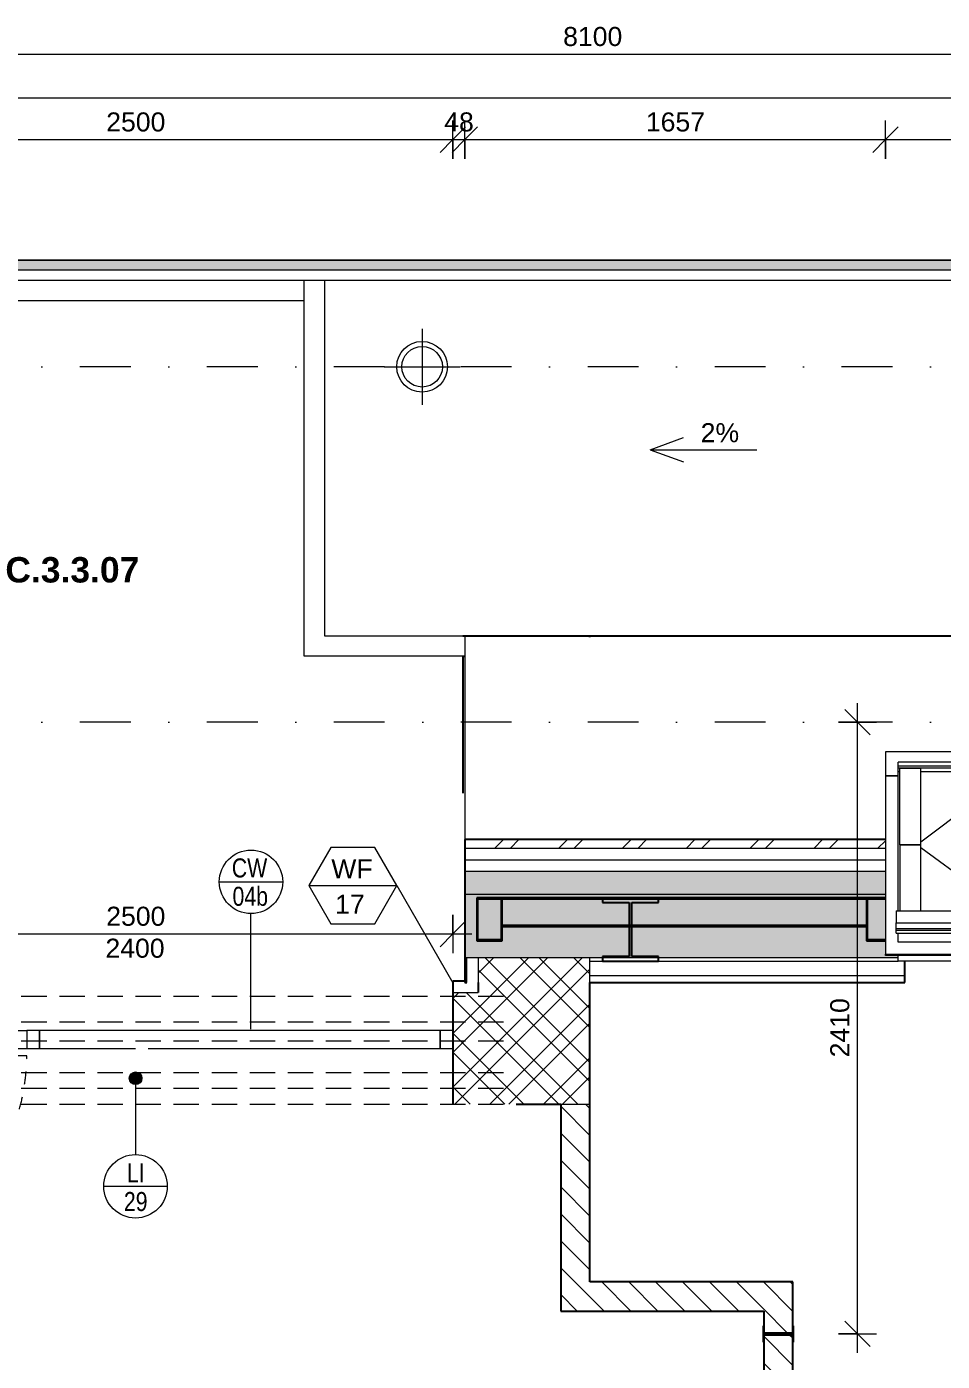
# Model space of a CAD drawing. Header units: millimetres. Extents: x -47276 to -6007, y -7799 to 11180.
# Drawn here: x -43114 to -39507, y 3730 to 8988 of the extents above; entities that cross this region are included whole.
import ezdxf

# ---------------------------------------------------------------- set-up
doc = ezdxf.new("R2010")
doc.units = ezdxf.units.MM
for name, pattern in [('HA_Dash_2mm-S1mm', [100, 50, -50]), ('HA_Dash_3mm-S1mm', [150, 100, -50]), ('HA_DashDot_10mm-S3mm', [500, 200, -150, 0, -150])]:
    doc.linetypes.add(name, pattern=pattern)
for name, color, linetype, lineweight in [('A-____-____-DIMS', 9, 'Continuous', 5), ('A-____-____-DIMS-50', 9, 'Continuous', 5), ('A-AREA-____-IDEN', 9, 'Continuous', 9), ('A-AREA-____-OTLN', 9, 'Continuous', 25), ('A-DETL-____-THIN', 9, 'Continuous', 9), ('A-DOOR-____-OTLN', 9, 'Continuous', 9), ('A-FLOR-____-OTLN', 9, 'Continuous', 9), ('A-FLOR-HRAL-OTLN', 9, 'Continuous', 9), ('A-GENM-____-HDLN', 9, 'HA_Dash_3mm-S1mm', 9), ('A-GENM-____-IDEN', 9, 'Continuous', 9), ('A-GENM-____-OTLN', 9, 'Continuous', 9), ('A-GLAZ-____-OTLN', 9, 'Continuous', 5), ('A-GLAZ-CURT-MCUT', 9, 'Continuous', 5), ('A-GLAZ-CURT-OTLN', 9, 'Continuous', 5), ('A-GLAZ-CWMG-MCUT', 9, 'Continuous', 5), ('A-GLAZ-CWMG-OTLN', 9, 'Continuous', 5), ('A-ROOF-____-MCUT', 9, 'Continuous', 25), ('A-ROOF-____-OTLN', 9, 'Continuous', 9), ('A-ROOF-____-PATT', 9, 'Continuous', 25), ('A-WALL-____-IDEN', 9, 'Continuous', 9), ('A-WALL-____-MCUT', 9, 'Continuous', 9), ('A-WALL-____-PATT', 9, 'Continuous', 25), ('G-____-____-TEXT', 9, 'Continuous', 5), ('I-WALL-____-MCUT', 9, 'Continuous', 25), ('P-SANR-FIXT-OTLN', 9, 'Continuous', 9), ('S-BEAM-____-MCUT', 9, 'Continuous', 25), ('S-COLS-____-MCUT', 9, 'Continuous', 25), ('S-COLS-____-OTLN', 9, 'Continuous', 9), ('S-GRID-____-OTLN', 9, 'Continuous', 5)]:
    doc.layers.add(name, color=color, linetype=linetype, lineweight=lineweight)
doc.styles.add('Arial_1', font='arial.ttf', dxfattribs={"height": 75})
doc.styles.add('Arial_2', font='arial.ttf', dxfattribs={"width": 0.8, "height": 75})
doc.styles.add('Arial_B', font='arialbd.ttf', dxfattribs={"height": 100})
doc.dimstyles.new('Inner_Dimensions', dxfattribs={"dimscale": 304.8, "dimtxt": 76.519455, "dimasz": 0.328084, "dimexe": 0.246063, "dimexo": 0.0625, "dimgap": 0.032808, "dimtad": 1, "dimdec": 0, "dimzin": 0, "dimdsep": 46, "dimtxsty": 'Arial_1', "dimblk1": 'OBLIQUE', "dimblk2": 'OBLIQUE', "dimsah": 1, "dimcen": 0.09, "dimdle": 0.246063, "dimazin": 0, "dimtfac": 1, "dimtdec": 4, "dimtix": 1, "dimtmove": 0, "dimatfit": 3, "dimfxl": 0.246063, "dimfxlon": 1, "dimtvp": 1, "dimtolj": 1, "dimtzin": 0, "dimlwd": 9, "dimlwe": 9, "dimarcsym": 2})
pattern_1 = [(45, (0, 0), (-106.066, 106.066), []), (45, (75, 0), (-106.066, 106.066), []), (315, (0, 0), (106.066, 106.066), []), (315, (75, 0), (106.066, 106.066), [])]
pattern_2 = [(135, (0, 0), (-53.03301, -53.03301), [])]
pattern_3 = [(0, (0, 0), (58.594, 33.829), [39.062, -78.125]), (120, (0, 0), (-58.593773, 33.829393), [39.062, -78.125]), (60, (0, 0), (0.000227, 67.658393), [0, -78.125, 39.062, 0])]

# ---------------------------------------------------------------- blocks, each defined once
blk = doc.blocks.new('BD Libus_IFC_ifc-1-DPS_3NP-C')
at = {"layer": 'S-BEAM-____-MCUT', "color": 7}
for p, q in [((-41339.9, 5556.1), (-41339.9, 5386.2)), ((-41239.9, 5556.1), (-41339.9, 5556.1)), ((-41335.9, 5551.5), (-41243.9, 5551.6)), ((-41335.9, 5390.7), (-41335.9, 5551.5)), ((-41243.9, 5551.6), (-41243.9, 5390.7)), ((-40734.5, 5556.1), (-41239.9, 5556.1)), ((-41239.9, 5386.2), (-41239.9, 5556.1)), ((-41239.9, 5551.5), (-40734.5, 5551.5)), ((-40624.9, 5556), (-40844.9, 5556)), ((-40844.9, 5556), (-40844.9, 5537.9)), ((-40844.9, 5537.9), (-40739.6, 5537.9)), ((-40739.6, 5537.9), (-40739.6, 5325)), ((-39804.9, 5556.1), (-40734.5, 5556.1)), ((-40734.5, 5551.5), (-40734.5, 5556)), ((-40734.5, 5556), (-40734.5, 5551.5)), ((-40734.5, 5551.5), (-39804.9, 5551.5)), ((-40730.1, 5325), (-40730.1, 5537.9)), ((-40730.1, 5537.9), (-40624.9, 5537.9)), ((-40624.9, 5537.9), (-40624.9, 5556)), ((-39730.9, 5556), (-39804.9, 5556)), ((-39804.9, 5556), (-39804.9, 5386.1)), ((-39804.9, 5551.5), (-39804.9, 5556)), ((-39800.9, 5390.7), (-39800.9, 5551.5)), ((-39800.9, 5551.5), (-39730.9, 5551.5)), ((-40734.5, 5447.3), (-41239.9, 5447.3)), ((-41239.9, 5442.8), (-40734.5, 5442.8)), ((-40734.5, 5442.8), (-40734.5, 5447.3)), ((-39804.9, 5447.3), (-40734.5, 5447.3)), ((-40734.5, 5447.3), (-40734.5, 5442.8)), ((-40734.5, 5442.8), (-39804.9, 5442.8)), ((-39804.9, 5442.8), (-39804.9, 5447.3)), ((-41339.9, 5386.2), (-41239.9, 5386.2)), ((-41243.9, 5390.7), (-41335.9, 5390.7)), ((-39804.9, 5386.1), (-39730.9, 5386.2)), ((-39730.9, 5390.7), (-39800.9, 5390.7)), ((-40844.9, 5325), (-40844.9, 5306.9)), ((-40739.6, 5325), (-40844.9, 5325)), ((-40624.9, 5325), (-40730.1, 5325)), ((-40624.9, 5306.9), (-40624.9, 5325)), ((-40844.9, 5306.9), (-40624.9, 5306.9))]:
    blk.add_line(p, q, dxfattribs=at)
blk = doc.blocks.new('Top Rail Type - Top Rail_Internal_-1462758-DPS_3NP-C')
at = {"layer": 'A-FLOR-HRAL-OTLN'}
blk.add_hatch(color=256, dxfattribs=at).paths.add_polyline_path([(-37089.9, 8028.2), (-37089.9, 8068.2), (-45214.9, 8068.2), (-45174.9, 8028.2), (-37114.5, 8028.2)])
for p, q in [((-45214.9, 8068.2), (-37089.9, 8068.2)), ((-37089.9, 8028.2), (-45174.9, 8028.2))]:
    blk.add_line(p, q, dxfattribs=at)
blk = doc.blocks.new('Top Rail Type - Top Rail_Internal_-V5-DPS_3NP-C')
at = {"layer": 'A-FLOR-HRAL-OTLN'}
for p, q in [((-37089.9, 8068.2), (-45214.9, 8068.2)), ((-37089.9, 8028.2), (-45174.9, 8028.2))]:
    blk.add_line(p, q, dxfattribs=at)
blk = doc.blocks.new('Systémový panel - Sklo-1693829-DPS_3NP-C')
at = {"layer": 'A-GLAZ-CURT-MCUT'}
for p, q in [((310.6, 0), (-789.4, 0)), ((-789.4, 0), (-789.4, -70)), ((789.4, 0), (510.7, 0)), ((789.4, -70), (789.4, 0)), ((-789.4, -70), (789.4, -70))]:
    blk.add_line(p, q, dxfattribs=at)
blk = doc.blocks.new('Obdélníková příčel - 50x70mm EXT-1501129-DPS_3NP-C')
at = {"layer": 'A-GLAZ-CWMG-MCUT'}
for p, q in [((0, 70), (-50, 70)), ((-50, 70), (-50, 0)), ((0, 0), (0, 70)), ((-50, 0), (0, 0))]:
    blk.add_line(p, q, dxfattribs=at)
blk = doc.blocks.new('ABMV_CW_Single_Swing_Generic - Ex_Glass_SKLOPNE-1693830-DPS_3NP-C')
at = {"layer": 'A-DOOR-____-OTLN', "linetype": 'HA_Dash_2mm-S1mm', "lineweight": 5}
for p in [(385.625, 801.25), (-385.625, 30)]:
    blk.add_line(p, (385.625, 30), dxfattribs=at)
blk.add_arc((385.625, 30), 771.25, 90, 180, dxfattribs=at)
blk = doc.blocks.new('Obdélníková příčel - 50x70mm EXT-1693828-DPS_3NP-C')
at = {"layer": 'A-GLAZ-CWMG-OTLN'}
for p, q in [((-43884.9, 5033.2), (-43113.7, 5033.2)), ((-43884.9, 4963.2), (-43113.7, 4963.2))]:
    blk.add_line(p, q, dxfattribs=at)
blk = doc.blocks.new('Obdélníková příčel - 50x70mm EXT-1501126-DPS_3NP-C')
at = {"layer": 'A-GLAZ-CWMG-MCUT'}
for p, q in [((-25, 70), (25, 70)), ((-25, 0), (-25, 70)), ((25, 70), (25, 0)), ((25, 0), (-25, 0))]:
    blk.add_line(p, q, dxfattribs=at)
blk = doc.blocks.new('Roof-Windows_VELUX_GLL_1061 - PK08-1786320-DPS_3NP-C')
at = {"layer": 'A-GLAZ-____-OTLN'}
for p, q in [((-39730.9, 6131.1), (-39730.9, 6037.2)), ((-38688.9, 6131.1), (-39730.9, 6131.1)), ((-38688.9, 6037.2), (-38688.9, 6131.1)), ((-38738.9, 6091), (-39680.9, 6091)), ((-39680.9, 6090.9), (-39680.9, 6091)), ((-39680.9, 6076.8), (-39680.9, 6090.9)), ((-39680.9, 6068.2), (-39680.9, 6076.5)), ((-39680.9, 6076.5), (-38738.9, 6076.5)), ((-39680.9, 6063.2), (-39680.9, 6068.2)), ((-39680.9, 6068.2), (-38738.9, 6068.2)), ((-39680.9, 6053.5), (-39680.9, 6063.2)), ((-39680.9, 6053.5), (-39674.5, 6053.5)), ((-39680.9, 5505.5), (-39680.9, 6053.5)), ((-39674.5, 6067.3), (-39591.3, 6067.3)), ((-39674.5, 5765.2), (-39674.5, 6067.3)), ((-39591.3, 5765.2), (-39591.3, 6067.3)), ((-39591.3, 6053.5), (-38828.5, 6053.5)), ((-39221.7, 6053.5), (-39591.3, 5775.2)), ((-39198.1, 6053.5), (-38828.5, 5775.2)), ((-38828.5, 6067.3), (-38745.3, 6067.3)), ((-38828.5, 6067.3), (-38828.5, 5765.2)), ((-38745.3, 6067.3), (-38745.3, 5765.2)), ((-38745.3, 6053.5), (-38738.9, 6053.5)), ((-38738.9, 6091), (-38738.9, 6090.9)), ((-38738.9, 6090.9), (-38738.9, 6076.8)), ((-38738.9, 6076.5), (-38738.9, 6068.2)), ((-38738.9, 6068.2), (-38738.9, 6063.2)), ((-38738.9, 6063.2), (-38738.9, 6053.5)), ((-38738.9, 5505.5), (-38738.9, 6053.5)), ((-39730.9, 6037.2), (-39730.9, 5333.9)), ((-39680.9, 6037.2), (-39730.9, 6037.2)), ((-39730.9, 6037.2), (-39680.9, 6037.2)), ((-38688.9, 6037.2), (-38738.9, 6037.2)), ((-38738.9, 6037.2), (-38688.9, 6037.2)), ((-38688.9, 5333.9), (-38688.9, 6037.2)), ((-39591.3, 5765.2), (-39674.5, 5765.2)), ((-39674.5, 5765.2), (-39591.3, 5765.2)), ((-39674.5, 5765.2), (-39674.5, 5505.5)), ((-39591.3, 5505.5), (-39591.3, 5765.2)), ((-39591.3, 5754.3), (-39251.4, 5505.6)), ((-38828.5, 5754.3), (-39168.4, 5505.6)), ((-38745.3, 5765.2), (-38828.5, 5765.2)), ((-38828.5, 5765.2), (-38745.3, 5765.2)), ((-38828.5, 5765.2), (-38828.5, 5505.5)), ((-38745.3, 5505.5), (-38745.3, 5765.2)), ((-39689, 5505.5), (-38730.8, 5505.5)), ((-39689, 5505.5), (-39689, 5458.2)), ((-38730.8, 5458.2), (-38730.8, 5505.5)), ((-39689, 5458.2), (-38730.8, 5458.2)), ((-39689, 5435.8), (-39689, 5458.2)), ((-39689, 5429.2), (-39689, 5435.8)), ((-39689, 5435.8), (-38730.8, 5435.8)), ((-39689, 5417.2), (-39689, 5429.2)), ((-39689, 5429.2), (-38730.8, 5429.2)), ((-39689, 5417.2), (-38730.8, 5417.2)), ((-39680.9, 5380.9), (-39680.9, 5417.2)), ((-38738.9, 5417.2), (-38738.9, 5380.9)), ((-38730.8, 5458.2), (-38730.8, 5435.8)), ((-38730.8, 5435.8), (-38730.8, 5429.2)), ((-38730.8, 5429.2), (-38730.8, 5417.2)), ((-38738.9, 5380.9), (-39680.9, 5380.9)), ((-39730.9, 5333.9), (-38688.9, 5333.9)), ((-39730.9, 5329.5), (-39730.9, 5333.9)), ((-38688.9, 5329.5), (-39730.9, 5329.5)), ((-39680.9, 5306.4), (-39680.9, 5329.5)), ((-38738.9, 5329.5), (-38738.9, 5306.4)), ((-38688.9, 5329.5), (-38688.9, 5333.9)), ((-38738.9, 5306.4), (-39680.9, 5306.4))]:
    blk.add_line(p, q, dxfattribs=at)
blk = doc.blocks.new('TB_Porotherm KPVarioUNI_3000mm - TB_Porotherm KPVarioUNI_3000mm-1913634-DPS_3NP-C')
at = {"layer": 'A-GENM-____-HDLN'}
for p, q in [((-1500, 205), (1500, 205)), ((-1500, 105), (1500, 105)), ((-1500, 30), (1500, 30)), ((-100, 0), (100, 0)), ((-1500, -95), (1500, -95)), ((-1500, -157.5), (1500, -157.5)), ((-1500, -220), (1500, -220))]:
    blk.add_line(p, q, dxfattribs=at)
blk = doc.blocks.new('HA_sCO_I_Parallel - IPE 120-1979106-DPS_3NP-C')
at = {"layer": 'S-COLS-____-MCUT'}
for p, q in [((32, 60), (-32, 60)), ((-32, 60), (-32, 55.6)), ((-32, 55.6), (-3.15, 55.6)), ((-3.15, 55.6), (-3.15, -55.6)), ((3.15, -55.6), (3.15, 55.6)), ((3.15, 55.6), (32, 55.6)), ((32, 55.6), (32, 60)), ((-32, -55.6), (-32, -60)), ((-3.15, -55.6), (-32, -55.6)), ((-32, -60), (32, -60)), ((32, -55.6), (3.15, -55.6)), ((32, -60), (32, -55.6))]:
    blk.add_line(p, q, dxfattribs=at)
blk = doc.blocks.new('LV_PF_GenericSymbol - Default-2092487-DPS_3NP-C')
at = {"layer": 'P-SANR-FIXT-OTLN'}
for p, q in [((0, 150), (0, -150)), ((-150, 0), (150, 0))]:
    blk.add_line(p, q, dxfattribs=at)
for radius in [100, 80]:
    blk.add_circle((0, 0), radius, dxfattribs=at)
blk = doc.blocks.new('DIMBLOCK160-DPS_3NP-C')
at = {"layer": 'A-____-____-DIMS-50', "lineweight": 9}
for p, q in [((-43934.9, 5488.7), (-43934.9, 5338.7)), ((-43934.9, 5413.7), (-43934.9, 5488.7)), ((-41434.9, 5488.7), (-41434.9, 5338.7)), ((-41434.9, 5413.7), (-41434.9, 5488.7)), ((-43934.9, 5413.7), (-43884.9, 5463.7)), ((-41434.9, 5413.7), (-41384.9, 5463.7)), ((-43934.9, 5413.7), (-43984.9, 5363.7)), ((-43934.9, 5413.7), (-41359.9, 5413.7)), ((-41434.9, 5413.7), (-41484.9, 5363.7))]:
    blk.add_line(p, q, dxfattribs=at)
at = {"layer": 'A-____-____-DIMS-50', "color": 0, "lineweight": 9, "insert": (-42800.3, 5521.1), "char_height": 75, "width": 276.883, "attachment_point": 1, "line_spacing_factor": 0.941778, "style": 'Arial_1'}
blk.add_mtext('2500', dxfattribs=at)
blk = doc.blocks.new('_Oblique')
at = {"color": 0, "linetype": 'ByBlock', "lineweight": -2}
blk.add_line((-0.5, -0.5), (0.5, 0.5), dxfattribs=at)
blk = doc.blocks.new('HA_TAG_cWA - Default-922888-DPS_3NP-C')
at = {"layer": 'A-WALL-____-IDEN'}
blk.add_line((-2.5, 0), (2.5, 0), dxfattribs=at)
blk.add_circle((0, 0), 2.5, dxfattribs=at)
blk = doc.blocks.new('HA_TAG_GM_Products - Generic-588599-DPS_3NP-C')
at = {"layer": 'A-GENM-____-IDEN'}
blk.add_line((-2.5, 0), (2.5, 0), dxfattribs=at)
blk.add_circle((0, 0), 2.5, dxfattribs=at)
blk = doc.blocks.new('DIMBLOCK196-DPS_3NP-C')
at = {"layer": 'A-____-____-DIMS-50', "lineweight": 9}
for p, q in [((-44934.9, 8954.3), (-44934.9, 8804.3)), ((-44934.9, 8879.3), (-44934.9, 8954.3)), ((-36834.9, 8954.3), (-36834.9, 8804.3)), ((-36834.9, 8879.3), (-36834.9, 8954.3)), ((-44934.9, 8879.3), (-44884.9, 8929.3)), ((-36834.9, 8879.3), (-36784.9, 8929.3)), ((-44934.9, 8879.3), (-44984.9, 8829.3)), ((-44934.9, 8879.3), (-36834.9, 8879.3)), ((-36834.9, 8879.3), (-36884.9, 8829.3))]:
    blk.add_line(p, q, dxfattribs=at)
at = {"layer": 'A-____-____-DIMS-50', "color": 0, "lineweight": 9, "insert": (-41000.3, 8986.7), "char_height": 75, "width": 276.883, "attachment_point": 1, "line_spacing_factor": 0.941778, "style": 'Arial_1'}
blk.add_mtext('8100', dxfattribs=at)
blk = doc.blocks.new('DIMBLOCK204-DPS_3NP-C')
at = {"layer": 'A-____-____-DIMS-50', "lineweight": 9}
for p, q in [((-45319.9, 8632.7), (-45319.9, 8782.7)), ((-22949.9, 8632.7), (-22949.9, 8782.7)), ((-45319.9, 8707.7), (-45269.9, 8757.7)), ((-22949.9, 8707.7), (-22899.9, 8757.7)), ((-45394.9, 8707.7), (-22874.9, 8707.7)), ((-45319.9, 8707.7), (-45369.9, 8657.7)), ((-45319.9, 8707.7), (-45319.9, 8632.7)), ((-22949.9, 8707.7), (-22999.9, 8657.7)), ((-22949.9, 8707.7), (-22949.9, 8632.7))]:
    blk.add_line(p, q, dxfattribs=at)
at = {"layer": 'A-____-____-DIMS-50', "color": 0, "lineweight": 9, "insert": (-34279.1, 8815.1), "char_height": 75, "width": 346.103, "attachment_point": 1, "line_spacing_factor": 0.941778, "style": 'Arial_1'}
blk.add_mtext('22370', dxfattribs=at)
blk = doc.blocks.new('DIMBLOCK207-DPS_3NP-C')
at = {"layer": 'A-____-____-DIMS-50', "lineweight": 9}
for p, q in [((-43934.9, 8467.8), (-43934.9, 8617.8)), ((-43934.9, 8542.8), (-43884.9, 8592.8)), ((-41434.9, 8467.8), (-41434.9, 8617.8)), ((-41434.9, 8542.8), (-41384.9, 8592.8)), ((-43934.9, 8542.8), (-43984.9, 8492.8)), ((-43934.9, 8542.8), (-41434.9, 8542.8)), ((-43934.9, 8542.8), (-43934.9, 8467.8)), ((-41434.9, 8542.8), (-41484.9, 8492.8)), ((-41434.9, 8542.8), (-41434.9, 8467.8))]:
    blk.add_line(p, q, dxfattribs=at)
at = {"layer": 'A-____-____-DIMS-50', "color": 0, "lineweight": 9, "insert": (-42800.3, 8650.1), "char_height": 75, "width": 276.883, "attachment_point": 1, "line_spacing_factor": 0.941778, "style": 'Arial_1'}
blk.add_mtext('2500', dxfattribs=at)
blk = doc.blocks.new('DIMBLOCK208-DPS_3NP-C')
at = {"layer": 'A-____-____-DIMS-50', "lineweight": 9}
for p, q in [((-41434.9, 8467.8), (-41434.9, 8617.8)), ((-41434.9, 8542.8), (-41384.9, 8592.8)), ((-41387.4, 8467.8), (-41387.4, 8617.8)), ((-41387.4, 8542.8), (-41337.4, 8592.8)), ((-41434.9, 8542.8), (-41484.9, 8492.8)), ((-41387.4, 8542.8), (-41437.4, 8492.8)), ((-41434.9, 8542.8), (-41387.4, 8542.8)), ((-41434.9, 8542.8), (-41434.9, 8467.8)), ((-41387.4, 8542.8), (-41387.4, 8467.8))]:
    blk.add_line(p, q, dxfattribs=at)
at = {"layer": 'A-____-____-DIMS-50', "color": 0, "lineweight": 9, "insert": (-41468.8, 8650.1), "char_height": 75, "width": 138.441, "attachment_point": 1, "line_spacing_factor": 0.941778, "style": 'Arial_1'}
blk.add_mtext('48', dxfattribs=at)
blk = doc.blocks.new('DIMBLOCK209-DPS_3NP-C')
at = {"layer": 'A-____-____-DIMS-50', "lineweight": 9}
for p, q in [((-41387.4, 8467.8), (-41387.4, 8617.8)), ((-41387.4, 8542.8), (-41337.4, 8592.8)), ((-39730.9, 8467.8), (-39730.9, 8617.8)), ((-39730.9, 8542.8), (-39680.9, 8592.8)), ((-41387.4, 8542.8), (-41437.4, 8492.8)), ((-41387.4, 8542.8), (-39730.9, 8542.8)), ((-41387.4, 8542.8), (-41387.4, 8467.8)), ((-39730.9, 8542.8), (-39780.9, 8492.8)), ((-39730.9, 8542.8), (-39730.9, 8467.8))]:
    blk.add_line(p, q, dxfattribs=at)
at = {"layer": 'A-____-____-DIMS-50', "color": 0, "lineweight": 9, "insert": (-40674.5, 8650.1), "char_height": 75, "width": 276.883, "attachment_point": 1, "line_spacing_factor": 0.941778, "style": 'Arial_1'}
blk.add_mtext('1657', dxfattribs=at)
blk = doc.blocks.new('DIMBLOCK210-DPS_3NP-C')
at = {"layer": 'A-____-____-DIMS-50', "lineweight": 9}
for p, q in [((-39730.9, 8467.8), (-39730.9, 8617.8)), ((-39730.9, 8542.8), (-39680.9, 8592.8)), ((-36664.9, 8467.8), (-36664.9, 8617.8)), ((-36664.9, 8542.8), (-36614.9, 8592.8)), ((-39730.9, 8542.8), (-39780.9, 8492.8)), ((-39730.9, 8542.8), (-36664.9, 8542.8)), ((-39730.9, 8542.8), (-39730.9, 8467.8)), ((-36664.9, 8542.8), (-36714.9, 8492.8)), ((-36664.9, 8542.8), (-36664.9, 8467.8))]:
    blk.add_line(p, q, dxfattribs=at)
at = {"layer": 'A-____-____-DIMS-50', "color": 0, "lineweight": 9, "insert": (-38313.3, 8650.1), "char_height": 75, "width": 276.883, "attachment_point": 1, "line_spacing_factor": 0.941778, "style": 'Arial_1'}
blk.add_mtext('3066', dxfattribs=at)
blk = doc.blocks.new('DIMBLOCK259-DPS_3NP-C')
at = {"layer": 'A-____-____-DIMS-50', "lineweight": 9}
for p, q in [((-39840.8, 3763.2), (-39840.8, 6323.2)), ((-39840.8, 6248.2), (-39890.8, 6298.2)), ((-39915.8, 6248.2), (-39765.8, 6248.2)), ((-39840.8, 6248.2), (-39915.8, 6248.2)), ((-39840.8, 6248.2), (-39790.8, 6198.2)), ((-39915.8, 3838.2), (-39765.8, 3838.2)), ((-39840.8, 3838.2), (-39915.8, 3838.2)), ((-39840.8, 3838.2), (-39890.8, 3888.2)), ((-39840.8, 3838.2), (-39790.8, 3788.2))]:
    blk.add_line(p, q, dxfattribs=at)
at = {"layer": 'A-____-____-DIMS-50', "color": 0, "lineweight": 9, "insert": (-39948.1, 4927.8), "char_height": 75, "width": 276.883, "attachment_point": 1, "rotation": 90, "line_spacing_factor": 0.941778, "style": 'Arial_1'}
blk.add_mtext('2410', dxfattribs=at)

msp = doc.modelspace()

# ---------------------------------------------------------------- hatches: boundary and pattern name
at = {"layer": 'A-GENM-____-IDEN'}
h = msp.add_hatch(color=256, dxfattribs=at)
edge = h.paths.add_edge_path()
edge.add_arc((-42684.9, 4845.1), 25, 0, 360)
at = {"layer": 'A-ROOF-____-PATT', "lineweight": 5}
h = msp.add_hatch(dxfattribs=at)
h.set_pattern_fill('FP_5', color=256, style=0, pattern_type=2)
h.set_pattern_definition([(45, (0, 0), (-125.7236, 125.7236), []), (45, (0, 190.5), (-125.7236, 125.7236), [])])
h.paths.add_polyline_path([(-45274.9, 5751.4), (-44789.9, 5751.4), (-44789.9, 5785.4), (-45274.9, 5785.4)])
h.paths.add_polyline_path([(-22994.9, 5751.4), (-22994.9, 5785.4), (-26788.9, 5785.4), (-26788.9, 5751.4), (-23029.7, 5751.4)])
h.paths.add_polyline_path([(-41387.4, 5751.4), (-39730.9, 5751.4), (-39730.9, 5785.4), (-41387.4, 5785.4)])
h.paths.add_polyline_path([(-38688.9, 5751.4), (-36664.9, 5751.4), (-36664.9, 5785.4), (-38688.9, 5785.4), (-38688.9, 5784.2)])
h.paths.add_polyline_path([(-27830.9, 5751.4), (-27830.9, 5785.4), (-31288.9, 5785.4), (-31288.9, 5751.4), (-27858.8, 5751.4)])
h.paths.add_polyline_path([(-33302.4, 5751.4), (-32330.9, 5751.4), (-32330.9, 5785.4), (-33302.4, 5785.4)])
h = msp.add_hatch(dxfattribs=at)
h.set_pattern_fill('FP_2', color=256, style=0, pattern_type=2)
h.set_pattern_definition(pattern_3)
h.paths.add_polyline_path([(-45274.9, 5570.2), (-44789.9, 5570.2), (-44789.9, 5660.8), (-45274.9, 5660.8)])
h.paths.add_polyline_path([(-23029.7, 5570.2), (-22994.9, 5570.2), (-22994.9, 5660.8), (-26788.9, 5660.8), (-26788.9, 5570.2), (-23432.1, 5570.2)])
h.paths.add_polyline_path([(-41387.4, 5570.2), (-39730.9, 5570.2), (-39730.9, 5660.8), (-41387.4, 5660.8)])
h.paths.add_polyline_path([(-38688.9, 5570.2), (-36664.9, 5570.2), (-36664.9, 5660.8), (-38688.9, 5660.8), (-38688.9, 5657.5)])
h.paths.add_polyline_path([(-27830.9, 5570.2), (-27830.9, 5660.8), (-31288.9, 5660.8), (-31288.9, 5570.2), (-27858.8, 5570.2)])
h.paths.add_polyline_path([(-33302.4, 5570.2), (-32330.9, 5570.2), (-32330.9, 5660.8), (-33302.4, 5660.8)])
h = msp.add_hatch(dxfattribs=at)
h.set_pattern_fill('FP_2', color=256, style=0, pattern_type=2)
h.set_pattern_definition(pattern_3)
h.paths.add_polyline_path([(-32330.9, 5321), (-32280.9, 5321), (-32280.9, 5329.5), (-32330.9, 5329.5), (-32330.9, 5570.2), (-33302.4, 5570.2), (-33302.4, 5321), (-32344.6, 5321)])
h.paths.add_polyline_path([(-22994.9, 5321), (-22994.9, 5570.2), (-26788.9, 5570.2), (-26788.9, 5329.5), (-26838.9, 5329.5), (-26838.9, 5321), (-23029.7, 5321)])
h.paths.add_polyline_path([(-45163, 5321), (-44789.9, 5321), (-44789.9, 5570.2), (-45274.9, 5570.2), (-45274.9, 5321)])
h.paths.add_polyline_path([(-41334.9, 5321), (-39680.9, 5321), (-39680.9, 5329.5), (-39730.9, 5329.5), (-39730.9, 5570.2), (-41387.4, 5570.2), (-41387.4, 5321), (-41379.9, 5321)])
h.paths.add_polyline_path([(-38738.9, 5321), (-36664.9, 5321), (-36664.9, 5570.2), (-38688.9, 5570.2), (-38688.9, 5329.5), (-38738.9, 5329.5)])
h.paths.add_polyline_path([(-27780.9, 5321), (-27780.9, 5329.5), (-27830.9, 5329.5), (-27830.9, 5570.2), (-31288.9, 5570.2), (-31288.9, 5329.5), (-31338.9, 5329.5), (-31338.9, 5321), (-27830.9, 5321)])
at = {"layer": 'A-WALL-____-PATT', "lineweight": 5}
h = msp.add_hatch(dxfattribs=at)
h.set_pattern_fill('FP_3', color=256, style=0, pattern_type=2)
h.set_pattern_definition(pattern_1)
h.paths.add_polyline_path([(-40894.9, 5183.2), (-40894.9, 5321), (-41334.9, 5321), (-41334.9, 5183.2)])
h = msp.add_hatch(dxfattribs=at)
h.set_pattern_fill('FP_3', color=256, style=0, pattern_type=2)
h.set_pattern_definition(pattern_1)
h.paths.add_polyline_path([(-40894.9, 4743.2), (-40894.9, 5183.2), (-41434.9, 5183.2), (-41434.9, 4743.2), (-41009.9, 4743.2)])
h.paths.add_polyline_path([(-43934.9, 4743.2), (-43934.9, 5183.2), (-44834.9, 5183.2), (-44834.9, 4743.2)])
h = msp.add_hatch(dxfattribs=at)
h.set_pattern_fill('FP_4', color=256, style=0, pattern_type=2)
h.set_pattern_definition(pattern_2)
h.paths.add_polyline_path([(-40894.9, 4043.2), (-40894.9, 4743.2), (-41009.9, 4743.2), (-41009.9, 4043.2)])
h = msp.add_hatch(dxfattribs=at)
h.set_pattern_fill('FP_4', color=256, style=0, pattern_type=2)
h.set_pattern_definition(pattern_2)
h.paths.add_polyline_path([(-40209.9, 3928.2), (-40209.9, 4043.2), (-41009.9, 4043.2), (-41009.9, 3928.2), (-40333.9, 3928.2)])
h = msp.add_hatch(dxfattribs=at)
h.set_pattern_fill('FP_4', color=256, style=0, pattern_type=2)
h.set_pattern_definition(pattern_2)
h.paths.add_polyline_path([(-40094.9, 738.2), (-40094.9, 3806.2), (-40096.8, 3806.2), (-40096.8, 3835.1), (-40208, 3835.1), (-40208, 3806.2), (-40209.9, 3806.2), (-40209.9, 738.2)])
h.paths.add_polyline_path([(-40207, 3841.4), (-40096.8, 3841.4), (-40096.8, 3870.2), (-40094.9, 3870.2), (-40094.9, 4043.2), (-40209.9, 4043.2), (-40209.9, 3870.2), (-40208, 3870.2), (-40208, 3841.4)])

# ---------------------------------------------------------------- linework, layer by layer
at = {"layer": 'A-AREA-____-OTLN'}
for p, q in [((-41394.9, 6588.2), (-37874.9, 6588.2)), ((-40895.6, 6583), (-40894.9, 6588.2)), ((-40894.9, 6583), (-40894.9, 6588.2)), ((-41394.9, 6508.2), (-41387.4, 6508.2)), ((-41394.9, 6508.2), (-41394.9, 5968.2))]:
    msp.add_line(p, q, dxfattribs=at)
at = {"layer": 'A-DETL-____-THIN'}
for p, q in [((-40657.1, 7321.1), (-40525.6, 7368.9)), ((-40657.1, 7321.1), (-40237.1, 7321.1)), ((-40657.1, 7321.1), (-40525.6, 7273.2)), ((-41915.7, 5754.2), (-42002.3, 5604.2)), ((-41742.5, 5754.2), (-41915.7, 5754.2)), ((-41655.9, 5604.2), (-41742.5, 5754.2)), ((-42002.3, 5604.2), (-41915.7, 5454.2)), ((-42002.3, 5604.2), (-41655.9, 5604.2)), ((-41742.5, 5454.2), (-41655.9, 5604.2)), ((-41655.9, 5604.2), (-41434.9, 5221.5)), ((-41915.7, 5454.2), (-41742.5, 5454.2))]:
    msp.add_line(p, q, dxfattribs=at)
at = {"layer": 'A-FLOR-____-OTLN'}
for p, q in [((-37089.9, 7988.2), (-45174.9, 7988.2)), ((-42019.9, 6508.2), (-42019.9, 7988.2)), ((-41939.9, 7988.2), (-41939.9, 6588.2)), ((-42019.9, 7908.2), (-45174.9, 7908.2)), ((-41939.9, 6588.2), (-37149.9, 6588.2)), ((-41387.4, 6508.2), (-42019.9, 6508.2))]:
    msp.add_line(p, q, dxfattribs=at)
at = {"layer": 'A-GENM-____-IDEN'}
msp.add_line((-42684.9, 4845.1), (-42684.9, 4544.8), dxfattribs=at)
msp.add_circle((-42684.9, 4845.1), 25, dxfattribs=at)
at = {"layer": 'A-ROOF-____-MCUT'}
for p, q in [((-39730.9, 5785.4), (-41387.4, 5785.4)), ((-41387.4, 5785.4), (-41387.4, 5221.9)), ((-39653.6, 5221.9), (-39653.6, 5306.4)), ((-41387.4, 5221.9), (-41379.9, 5221.9)), ((-40894.9, 5221.9), (-39653.6, 5221.9))]:
    msp.add_line(p, q, dxfattribs=at)
at = {"layer": 'A-ROOF-____-MCUT', "lineweight": 9}
for p, q in [((-41387.4, 5751.4), (-39730.9, 5751.4)), ((-41387.4, 5706.1), (-39730.9, 5706.1)), ((-41387.4, 5660.8), (-39730.9, 5660.8)), ((-41387.4, 5570.2), (-39730.9, 5570.2)), ((-41387.4, 5321), (-39680.9, 5321)), ((-41379.9, 5221.9), (-41379.9, 5321)), ((-41387.4, 5306.9), (-41379.9, 5306.9)), ((-40894.9, 5306.9), (-39680.9, 5306.9)), ((-41387.4, 5250.3), (-41379.9, 5250.3)), ((-40894.9, 5250.3), (-39653.6, 5250.3))]:
    msp.add_line(p, q, dxfattribs=at)
at = {"layer": 'A-ROOF-____-OTLN'}
msp.add_line((-41387.4, 6583), (-41387.4, 5785.4), dxfattribs=at)
at = {"layer": 'A-WALL-____-IDEN'}
msp.add_line((-42230, 5039.1), (-42230, 5494.1), dxfattribs=at)
at = {"layer": 'A-WALL-____-MCUT'}
for p, q in [((-41334.9, 5321), (-41334.9, 5221.9)), ((-40894.9, 5221.9), (-40894.9, 5321)), ((-41434.9, 5183.2), (-41334.9, 5183.2)), ((-41009.9, 4743.2), (-40894.9, 4743.2))]:
    msp.add_line(p, q, dxfattribs=at)
at = {"layer": 'A-WALL-____-MCUT', "lineweight": 25}
for p, q in [((-41434.9, 5228.2), (-41434.9, 4743.2)), ((-41379.9, 5228.2), (-41434.9, 5228.2)), ((-41334.9, 5221.9), (-41334.9, 5183.2)), ((-40894.9, 4743.2), (-40894.9, 5221.9)), ((-41184.9, 4743.2), (-41009.9, 4743.2))]:
    msp.add_line(p, q, dxfattribs=at)
at = {"layer": 'I-WALL-____-MCUT'}
for p, q in [((-41009.9, 4743.2), (-41009.9, 3928.2)), ((-40894.9, 4043.2), (-40894.9, 4743.2)), ((-40094.9, 4043.2), (-40894.9, 4043.2)), ((-40094.9, 3870.2), (-40094.9, 4043.2)), ((-41009.9, 3928.2), (-40209.9, 3928.2)), ((-40209.9, 3928.2), (-40209.9, 3870.2)), ((-40209.9, 3806.2), (-40209.9, 738.2)), ((-40094.9, 1738.2), (-40094.9, 3806.2))]:
    msp.add_line(p, q, dxfattribs=at)
at = {"layer": 'S-GRID-____-OTLN', "linetype": 'HA_DashDot_10mm-S3mm', "lineweight": 9}
for p, q in [((-22199.7, 7648.2), (-45676.5, 7648.2)), ((-22199.7, 6248.2), (-45676.5, 6248.2))]:
    msp.add_line(p, q, dxfattribs=at)

# ---------------------------------------------------------------- block references
at = {"lineweight": 5}
msp.add_blockref('BD Libus_IFC_ifc-1-DPS_3NP-C', (0, 0), dxfattribs=at)
at = {"layer": 'A-DOOR-____-OTLN', "rotation": 180}
msp.add_blockref('ABMV_CW_Single_Swing_Generic - Ex_Glass_SKLOPNE-1693830-DPS_3NP-C', (-43499.3, 4963.2), dxfattribs=at)
at = {"layer": 'A-FLOR-HRAL-OTLN'}
for name in ['Top Rail Type - Top Rail_Internal_-1462758-DPS_3NP-C', 'Top Rail Type - Top Rail_Internal_-V5-DPS_3NP-C']:
    msp.add_blockref(name, (0, 0), dxfattribs=at)
at = {"layer": 'A-GENM-____-IDEN', "xscale": 49.99999999999998, "yscale": 49.99999999999998, "zscale": 49.99999999999998}
msp.add_blockref('HA_TAG_GM_Products - Generic-588599-DPS_3NP-C', (-42684.9, 4419.8), dxfattribs=at)
at = {"layer": 'A-GENM-____-OTLN'}
msp.add_blockref('TB_Porotherm KPVarioUNI_3000mm - TB_Porotherm KPVarioUNI_3000mm-1913634-DPS_3NP-C', (-42684.9, 4963.2), dxfattribs=at)
at = {"layer": 'A-GLAZ-____-OTLN'}
msp.add_blockref('Roof-Windows_VELUX_GLL_1061 - PK08-1786320-DPS_3NP-C', (0, 0), dxfattribs=at)
at = {"layer": 'A-GLAZ-CURT-OTLN', "rotation": 180}
msp.add_blockref('Systémový panel - Sklo-1693829-DPS_3NP-C', (-42274.3, 4963.2), dxfattribs=at)
at = {"layer": 'A-GLAZ-CWMG-OTLN'}
for name, p in [('Obdélníková příčel - 50x70mm EXT-1693828-DPS_3NP-C', (0, 0)), ('Obdélníková příčel - 50x70mm EXT-1501129-DPS_3NP-C', (-41434.9, 4963.2))]:
    msp.add_blockref(name, p, dxfattribs=at)
at = {"layer": 'A-GLAZ-CWMG-OTLN', "extrusion": (0, 0, -1)}
msp.add_blockref('Obdélníková příčel - 50x70mm EXT-1501126-DPS_3NP-C', (43088.7, 4963.2), dxfattribs=at)
at = {"layer": 'A-WALL-____-IDEN', "xscale": 49.99999999999998, "yscale": 49.99999999999998, "zscale": 49.99999999999998}
msp.add_blockref('HA_TAG_cWA - Default-922888-DPS_3NP-C', (-42230, 5619.1), dxfattribs=at)
at = {"layer": 'P-SANR-FIXT-OTLN'}
msp.add_blockref('LV_PF_GenericSymbol - Default-2092487-DPS_3NP-C', (-41555.9, 7648.2), dxfattribs=at)
at = {"layer": 'S-COLS-____-OTLN', "rotation": 270.0000000000001}
msp.add_blockref('HA_sCO_I_Parallel - IPE 120-1979106-DPS_3NP-C', (-40152.4, 3838.2), dxfattribs=at)

# ---------------------------------------------------------------- texts
at = {"layer": 'A-AREA-____-IDEN', "lineweight": 5, "insert": (-43197.8, 6898.4), "char_height": 100, "width": 653.375, "attachment_point": 1, "style": 'Arial_B'}
msp.add_mtext('C.3.3.07', dxfattribs=at)
at = {"layer": 'A-GENM-____-IDEN', "lineweight": 5, "char_height": 75, "attachment_point": 1, "style": 'Arial_2'}
for s, insert, width in [('LI', (-42718.7, 4509.9), 86.582), ('29', (-42730.7, 4397.2), 115.443)]:
    msp.add_mtext(s, dxfattribs=dict(at, insert=insert, width=width))
at = {"layer": 'A-WALL-____-IDEN', "lineweight": 5, "char_height": 75, "attachment_point": 1}
for s, insert, width, style in [('CW', (-42305.6, 5711.4), 176.371, 'Arial_2'), ('04b', (-42302.8, 5599.6), 169.958, 'Arial_2'), ('2400', (-42803.4, 5395.2), 288.607, 'Arial_1')]:
    msp.add_mtext(s, dxfattribs=dict(at, insert=insert, width=width, style=style))
at = {"layer": 'G-____-____-TEXT', "color": 7, "lineweight": 9, "char_height": 75, "attachment_point": 1, "style": 'Arial_1'}
for s, insert, width in [('2%', (-40458.4, 7425.9), 184.388), ('WF', (-41913.7, 5708.2), 208.439), ('17', (-41898.7, 5568.2), 144.304)]:
    msp.add_mtext(s, dxfattribs=dict(at, insert=insert, width=width))

# ---------------------------------------------------------------- dimensions: what is measured, and where the dimension line sits
at = {"layer": 'A-____-____-DIMS', "lineweight": 9}
for base, p1, p2, override, picture, middle in [((-36834.9, 8879.3), (-44934.9, 8954.3), (-36834.9, 8954.3), {"dimpost": '<>', "dimfxl": 8100}, 'DIMBLOCK196-DPS_3NP-C', (-40884.9, 8927.6)), ((-22949.9, 8707.7), (-45319.9, 8632.7), (-22949.9, 8632.7), {"dimpost": '<>', "dimfxl": 22370}, 'DIMBLOCK204-DPS_3NP-C', (-34134.9, 8756)), ((-41434.9, 8542.8), (-43934.9, 8467.8), (-41434.9, 8467.8), {"dimpost": '<>', "dimfxl": 2500}, 'DIMBLOCK207-DPS_3NP-C', (-42684.9, 8591)), ((-41387.4022244, 8542.7538128), (-41434.9022244, 8467.7538128), (-41387.4022244, 8467.7538128), {"dimpost": '<>', "dimfxl": 47.5}, 'DIMBLOCK208-DPS_3NP-C', (-41411.1522244, 8591.0467871)), ((-39730.902222, 8542.753813), (-41387.402224, 8467.753813), (-39730.902222, 8467.753813), {"dimpost": '<>', "dimfxl": 1656.500002}, 'DIMBLOCK209-DPS_3NP-C', (-40559.152223, 8591.046787)), ((-36664.9, 8542.8), (-39730.9, 8467.8), (-36664.9, 8467.8), {"dimpost": '<>', "dimfxl": 3065.999998}, 'DIMBLOCK210-DPS_3NP-C', (-38197.9, 8591.1)), ((-41434.9, 5413.7), (-43934.9, 5488.7), (-41434.9, 5488.7), {"dimpost": '<>', "dimfxl": 2500}, 'DIMBLOCK160-DPS_3NP-C', (-42684.9, 5462))]:
    dim = msp.add_linear_dim(base=base, p1=p1, p2=p2, dimstyle='Inner_Dimensions', override=override, dxfattribs=at)
    dim.commit()
    dim.dimension.update_dxf_attribs({"geometry": picture, "text_midpoint": middle})
dim = msp.add_linear_dim(base=(-39840.8, 6248.2), p1=(-39915.8, 3838.2), p2=(-39915.8, 6248.2), angle=90, dimstyle='Inner_Dimensions', override={"dimpost": '<>', "dimfxl": 2410}, dxfattribs=at)
dim.commit()
dim.dimension.update_dxf_attribs({"geometry": 'DIMBLOCK259-DPS_3NP-C', "text_midpoint": (-39889.1, 5043.2)})

doc.saveas('drawing.dxf')
